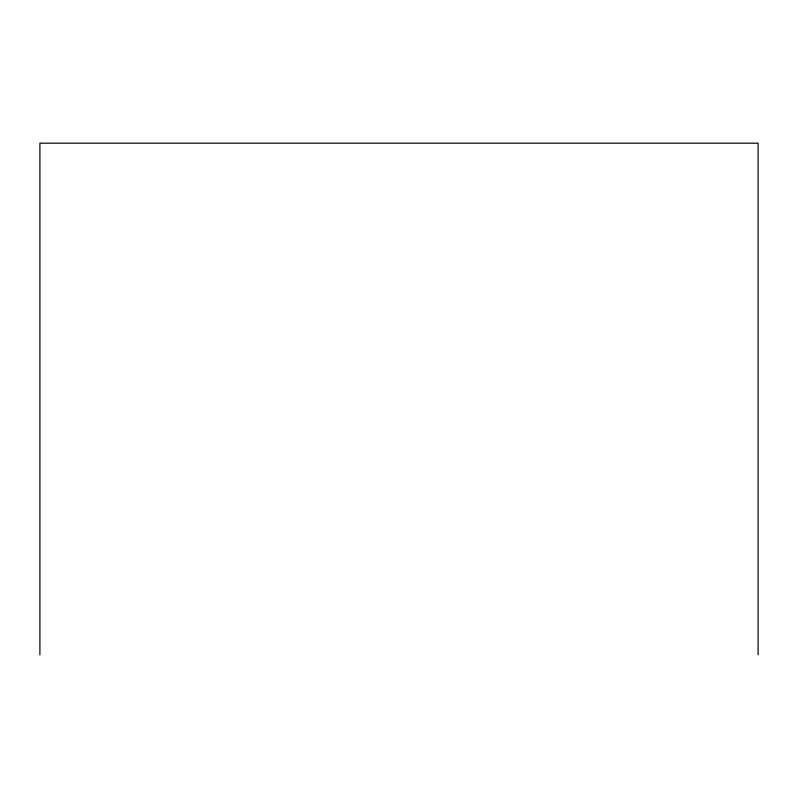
<?xml version="1.0" encoding="UTF-8"?>
<svg xmlns="http://www.w3.org/2000/svg" width="798" height="798" viewBox="0 0 798 798"><rect width="100%" height="100%" fill="white"/><g stroke="black" fill="none" stroke-linecap="round" stroke-linejoin="round"><path stroke-width="1.2" d="M758.1 654.819L758.1 143.181L39.9 143.181L39.9 654.819"/></g></svg>
